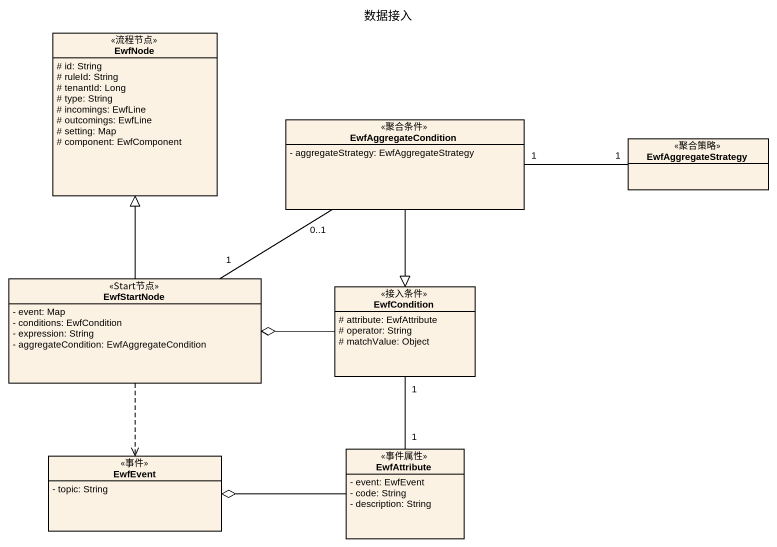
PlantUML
@startuml
title 数据接入
hide circle
hide empty members
skinparam classAttributeIconSize 0
class EwfNode <<流程节点>> {
  # id: String
  # ruleId: String
  # tenantId: Long
  # type: String
  # incomings: EwfLine
  # outcomings: EwfLine
  # setting: Map
  # component: EwfComponent
}
class EwfAggregateCondition <<聚合条件>> {
  - aggregateStrategy: EwfAggregateStrategy
}
class EwfAggregateStrategy <<聚合策略>>
class EwfStartNode <<Start节点>> {
  - event: Map
  - conditions: EwfCondition
  - expression: String
  - aggregateCondition: EwfAggregateCondition
}
class EwfCondition <<接入条件>> {
  # attribute: EwfAttribute
  # operator: String
  # matchValue: Object
}
class EwfEvent <<事件>> {
  - topic: String
}
class EwfAttribute <<事件属性>> {
  - event: EwfEvent
  - code: String
  - description: String
}
EwfAggregateCondition "1" -right- "1" EwfAggregateStrategy
EwfAggregateCondition --|> EwfCondition
EwfStartNode -up-|> EwfNode
EwfStartNode "1" -up- "0..1" EwfAggregateCondition
EwfStartNode ..> EwfEvent
EwfCondition -left-o EwfStartNode
EwfCondition "1" -- "1" EwfAttribute
EwfAttribute -left-o EwfEvent
@enduml
